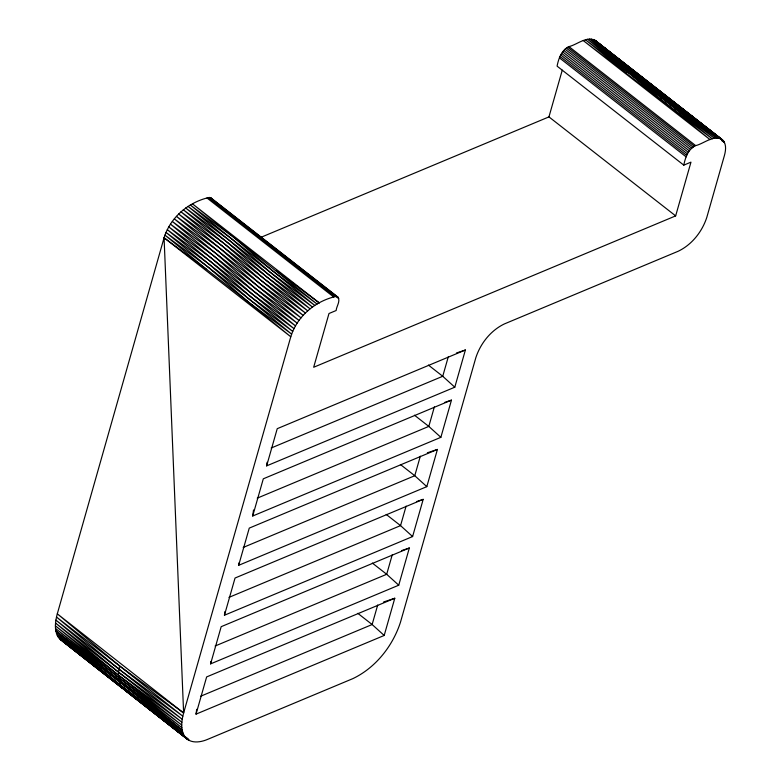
<?xml version="1.0" encoding="UTF-8"?>
<svg xmlns="http://www.w3.org/2000/svg" width="781" height="781" viewBox="0 0 781 781"><rect width="100%" height="100%" fill="white"/><g stroke="black" fill="none" stroke-linecap="round" stroke-linejoin="round"><path stroke-width="1.17" d="M383.617 601.985L394.786 598.246L384.193 635.461L196.031 714.137L196.685 709.304M401.522 550.615L409.342 547.998L398.74 585.203L210.587 663.889L210.909 661.468M416.498 501.587L423.195 499.352L412.602 536.557L224.44 615.243L224.928 611.611M427.363 452.795L437.419 449.436L426.816 486.641L238.654 565.327L238.986 562.906M444.76 402.371L451.467 400.126L440.865 437.331L252.702 516.016L253.522 509.973M456.455 352.983L465.398 349.995L454.796 387.2L266.633 465.886L267.122 462.254M59.473 638.663L185.79 737.83C180.03 730.928 181.456 721.019 183.623 712.985L57.306 613.827L119.62 665.959C117.755 672.773 118.312 680.31 121.172 686.704L185.79 737.83C191.462 743.863 200.854 742.272 207.687 739.343L352.836 678.64C375.622 667.755 392.697 646.112 400.448 622.311L475.824 357.727C480.491 343.445 490.722 330.47 504.389 323.93L678.22 251.238C691.888 244.697 702.119 231.713 706.785 217.44L724.446 155.429C725.803 150.411 726.681 143.977 722.591 139.965L595.874 40.973C587.214 35.116 577.12 44.781 568.968 46.606C561.48 50.062 558.552 58.653 557.087 66.141L683.795 165.142L690.97 162.145L675.653 215.888L313.669 367.265L328.986 313.513L336.152 310.516C336.377 306.337 340.906 300.958 337.753 296.985L211.036 197.993L209.288 197.456L206.985 197.983C187.235 203.197 170.102 218.084 164.078 237.775L57.306 613.827C54.982 622.311 53.498 633.537 60.908 640.01L188.865 740.251L99.49 669.903M119.62 665.959L182.803 716.187L118.966 669.151L55.9 620.104L118.556 672.207L181.866 722.22L118.38 675.106L55.422 625.864L118.858 677.674L181.846 727.667L119.171 680.212L55.861 630.96L182.744 732.383L120.137 684.83L57.228 635.265L121.172 686.704L183.545 734.423L120.137 684.83L56.427 633.215L182.178 730.118L119.171 680.212L55.529 628.5L118.858 677.674L181.739 725.032L118.38 675.106L55.549 623.062L118.556 672.207L182.217 719.272L118.966 669.151L56.486 617.019L119.62 665.959L183.623 712.985L290.786 336.777C296.809 317.076 313.952 302.198 333.692 296.975L336.006 296.458L337.753 296.985M266.633 465.886L277.235 428.681L465.398 349.995M196.031 714.137L206.633 676.932L394.786 598.246M210.587 663.889L221.179 626.684L409.342 547.998M224.44 615.243L235.042 578.028L423.195 499.352M238.654 565.327L249.256 528.112L437.419 449.436M252.702 516.016L263.304 478.812L451.467 400.126M448.304 356.751L442.739 376.276L271.163 448.021M377.701 605.011L372.137 624.527L200.551 696.281M392.247 554.754L386.693 574.279L215.107 646.024M406.11 506.108L400.546 525.623L228.97 597.377M420.324 456.192L414.77 475.717L243.184 547.461M434.373 406.881L428.808 426.406L257.232 498.161M260.034 237.707L548.945 116.896L562.261 70.153M683.795 165.142C685.269 157.655 688.188 149.064 695.676 145.608C703.827 143.772 713.932 134.107 722.591 139.965L595.874 40.973L614.969 56.359M64.374 641.914L60.908 640.01M164.078 237.775L206.711 269.465L248.954 302.462L290.786 336.777L164.078 237.775L183.623 712.985M275.986 270.48L319.361 302.979L192.643 203.978L317.066 304.053L273.672 271.69L231.43 238.683L190.359 205.052L233.744 237.483L273.672 271.69L314.733 305.391L271.31 273.145L229.077 240.148L188.026 206.389L231.43 238.683L271.31 273.145L312.371 306.972L268.947 274.844L226.705 241.846L185.653 207.971L229.077 240.148L268.947 274.844L309.998 308.778L266.585 276.757L224.352 243.76L183.291 209.777L226.705 241.846L266.585 276.757L307.655 310.799L264.271 278.876L222.029 245.878L180.948 211.797L224.352 243.76L264.271 278.876L305.371 312.996L262.016 281.16L219.773 248.163L178.654 214.004L222.029 245.878L262.016 281.16L303.155 315.368L259.848 283.601L217.606 250.603L176.447 216.366L219.773 248.163L259.848 283.601L301.036 317.867L257.789 286.158L215.556 253.161L172.337 221.472L213.633 255.817L254.098 291.528L295.521 325.902L252.507 294.291L210.274 261.284L167.31 229.673L208.878 264.046L249.92 299.777L291.645 334.131L248.954 302.462L207.687 266.78L166.011 232.416L208.878 264.046L251.111 297.044L292.729 331.417L249.92 299.777L207.687 266.78L164.937 235.13L206.711 269.465M626.655 73.18L585.506 39.811L714.332 138.286L591.442 39.099L719.818 138.442L594.595 40.065L718.149 138.1L589.596 39.05L712.223 138.813L583.3 40.612L710.017 139.614L587.615 39.284L716.314 138.052L593.111 39.441L721.302 139.067L596.948 42.135M673.183 102.233L678.972 106.626M640.596 76.558L654.029 86.876M655.952 88.351L715.103 134.41M132.282 695.315L137.075 698.985M610.146 53.098L614.901 56.759M625.366 64.823L629.174 67.762M631.068 69.226L632.971 70.69M685.669 111.761L697.062 120.577M698.966 122.041L700.86 123.505M702.763 124.98L715.103 134.527M126.21 691.165L148.341 708.299M150.264 709.792L169.516 724.69M179.142 732.139L188.768 739.587M641.552 77.319L654.029 87.072M665.549 96.073L678.992 106.567M568.968 46.606L695.676 145.608M567.689 47.26L694.397 146.252M566.371 48.129L693.079 147.131M565.063 49.213L691.781 148.214M563.804 50.472L690.521 149.474M562.632 51.858L689.34 150.86M561.578 53.342L688.295 152.334M560.68 54.865L687.387 153.867M559.957 56.398L686.675 155.39M559.44 57.872L686.157 156.874M548.945 116.896L675.653 215.888M428.398 365.069L442.739 376.276L454.796 387.2M210.255 197.593L338.339 297.639M209.288 197.456L338.72 298.518M208.195 197.583L334.903 296.585M206.985 197.983L333.692 296.975M414.467 415.199L428.808 426.406L440.865 437.331M400.419 464.51L414.77 475.717L426.816 486.641M386.204 514.415L400.546 525.623L412.602 536.557M372.342 563.072L386.693 574.279L398.74 585.203M357.796 613.319L372.137 624.527L384.193 635.461M121.172 686.704L187.821 738.836M125.936 691.165L187.225 739.168M77.758 652.467L79.672 653.97M81.585 655.474L89.239 661.507M103.58 672.802L105.494 674.306M107.407 675.819L116.008 682.594M125.116 690.316L62.548 641.094L122.1 688.159M617.81 58.604L629.193 67.586M631.097 69.089L632.991 70.583M58.243 637.081L185.79 737.83M689.447 114.817L697.023 120.821M698.917 122.314L700.811 123.818M713.131 133.561L715.025 135.064M716.919 136.568L718.813 138.061M73.863 649.48L75.767 650.993M77.661 652.506L93.798 665.363M95.692 666.876L97.596 668.39M110.56 678.025L112.444 679.538M211.036 197.993L212.012 199.516M217.606 250.603L174.329 218.865L215.556 253.161L255.865 288.814L297.2 323.168L254.098 291.528L211.866 258.531L168.813 226.91L210.274 261.284L251.111 297.044L294.027 328.664L252.507 294.291L211.866 258.531L170.492 224.167L213.633 255.817L255.865 288.814L299.045 320.474L257.789 286.158L217.606 250.603M724.495 142.562L721.644 140.365L724.495 142.562M723.655 141.136L717.007 135.992L723.655 141.136"/></g></svg>
